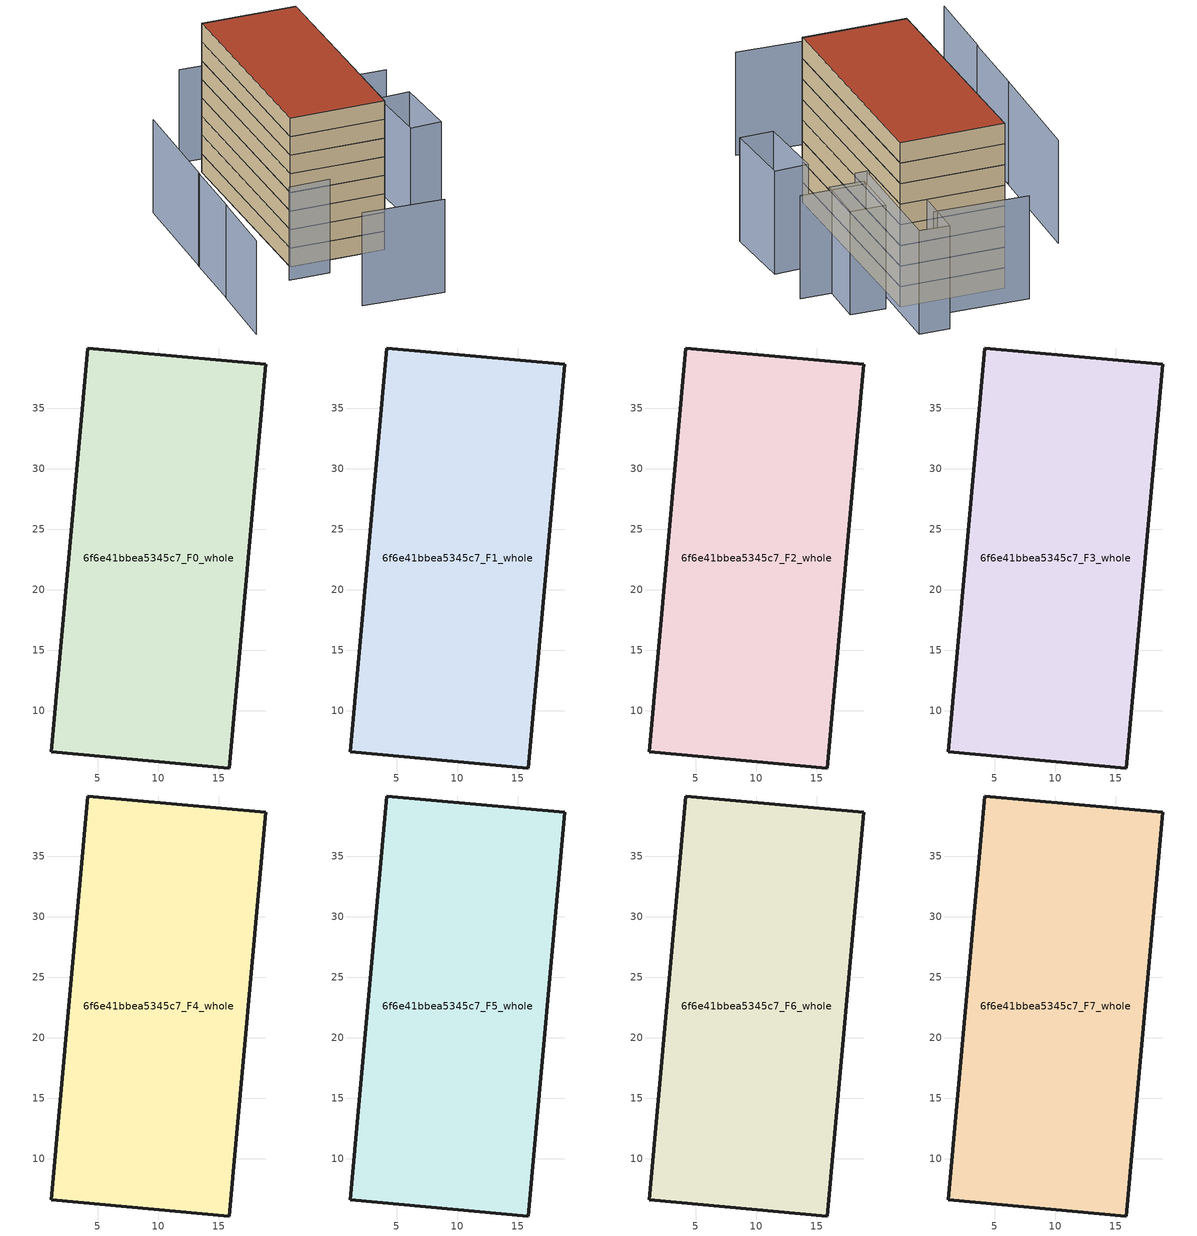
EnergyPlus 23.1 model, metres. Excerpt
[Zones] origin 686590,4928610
6f6e41bbea5345c7_F0_whole
 floor ground (EU_floor_Construction): 15.85,5.26 18.9,38.62 4.19,39.96 1.15,6.61 z0
 wall outside (EU_wall_Construction): 1.15,6.61 4.19,39.96 18.9,38.62 15.85,5.26 1.15,6.61 z0:3
6f6e41bbea5345c7_F1_whole
 floor to 6f6e41bbea5345c7_F0_whole (EU_floor_Construction): 15.85,5.26 18.9,38.62 4.19,39.96 1.15,6.61 z3
 wall outside (EU_wall_Construction): 1.15,6.61 4.19,39.96 18.9,38.62 15.85,5.26 1.15,6.61 z3:6
6f6e41bbea5345c7_F2_whole
 floor to 6f6e41bbea5345c7_F1_whole (EU_floor_Construction): 15.85,5.26 18.9,38.62 4.19,39.96 1.15,6.61 z6
 wall outside (EU_wall_Construction): 1.15,6.61 4.19,39.96 18.9,38.62 15.85,5.26 1.15,6.61 z6:9
6f6e41bbea5345c7_F3_whole
 floor to 6f6e41bbea5345c7_F2_whole (EU_floor_Construction): 15.85,5.26 18.9,38.62 4.19,39.96 1.15,6.61 z9
 wall outside (EU_wall_Construction): 1.15,6.61 4.19,39.96 18.9,38.62 15.85,5.26 1.15,6.61 z9:12
6f6e41bbea5345c7_F4_whole
 floor to 6f6e41bbea5345c7_F3_whole (EU_floor_Construction): 15.85,5.26 18.9,38.62 4.19,39.96 1.15,6.61 z12
 wall outside (EU_wall_Construction): 1.15,6.61 4.19,39.96 18.9,38.62 15.85,5.26 1.15,6.61 z12:15
6f6e41bbea5345c7_F5_whole
 floor to 6f6e41bbea5345c7_F4_whole (EU_floor_Construction): 15.85,5.26 18.9,38.62 4.19,39.96 1.15,6.61 z15
 wall outside (EU_wall_Construction): 1.15,6.61 4.19,39.96 18.9,38.62 15.85,5.26 1.15,6.61 z15:18
6f6e41bbea5345c7_F6_whole
 floor to 6f6e41bbea5345c7_F5_whole (EU_floor_Construction): 15.85,5.26 18.9,38.62 4.19,39.96 1.15,6.61 z18
 wall outside (EU_wall_Construction): 1.15,6.61 4.19,39.96 18.9,38.62 15.85,5.26 1.15,6.61 z18:21
6f6e41bbea5345c7_F7_whole
 floor to 6f6e41bbea5345c7_F6_whole (EU_floor_Construction): 15.85,5.26 18.9,38.62 4.19,39.96 1.15,6.61 z21
 wall outside (EU_wall_Construction): 1.15,6.61 4.19,39.96 18.9,38.62 15.85,5.26 1.15,6.61 z21:24
 roof outside (EU_roof_Construction): 18.9,38.62 15.85,5.26 1.15,6.61 4.19,39.96 z24
shading: 4.51,-9.38 17.06,-11.04 / -1,2.83 5.37,2.36 / -11.82,1.84 -13.37,-10.46 / -10.42,13.03 -11.72,1.83 / -8.1,31.5 -10.43,12.91 / 19.89,27.81 14.79,28.32 / 29.27,30.3 20.09,31.19 / 16.1,42.61 2.78,44.18 / 28.36,11.56 23.53,11.77 / 23.53,11.77 24,22.55 / 24,22.55 28.83,22.34 / 28.83,22.34 28.36,11.56 / 19.86,30.37 20.72,38.01 / 20.72,38.01 25.64,37.46 / 25.64,37.46 24.79,29.82 / 24.79,29.82 19.86,30.37 / 20.36,46.68 18.26,27.86 / 18.26,27.86 13.98,28.33 / 13.98,28.33 16.08,47.16 / 16.08,47.16 20.36,46.68 z0:15
[Building]
EU S2 Campaign: North Axis=0; Terrain=City; Solar Distribution=FullExterior
[Site:Location]
Bologna: Latitude=44.5; Longitude=11.25; Time Zone=1; Elevation=37
[SizingPeriod:WeatherFileDays]
AnnualSizingPeriod: Begin Month=1; Begin Day of Month=1; End Month=12; End Day of Month=31; Day of Week for Start Day=Monday; Use Weather File Daylight Saving Period=No; Use Weather File Rain and Snow Indicators=No
[MATERIAL]
EU_InternalMass_Material: Roughness=MediumRough; Thickness=0.1; Conductivity=1; Density=1800; Specific Heat=900; Thermal Absorptance=0.9; Solar Absorptance=0.7; Visible Absorptance=0.7
[MATERIAL:NOMASS] Roughness=MediumRough; Thermal Absorptance=0.9; Solar Absorptance=0.7; Visible Absorptance=0.7
Name | Thermal Resistance
EU_wall_NoMass | 0.905828
EU_roof_NoMass | 0.37593
EU_floor_NoMass | 0.67114
[CONSTRUCTION]
EU_wall_Construction: EU_wall_NoMass
EU_roof_Construction: EU_roof_NoMass
EU_floor_Construction: EU_floor_NoMass
EU_InternalMass_Construction: EU_InternalMass_Material
[ZONE] Type=1; Multiplier=1; Ceiling Height=autocalculate; Volume=1483.76; Floor Area=autocalculate; Part of Total Floor Area=Yes
6f6e41bbea5345c7_F0_whole; 6f6e41bbea5345c7_F1_whole; 6f6e41bbea5345c7_F2_whole; 6f6e41bbea5345c7_F3_whole; 6f6e41bbea5345c7_F4_whole; 6f6e41bbea5345c7_F5_whole; 6f6e41bbea5345c7_F6_whole; 6f6e41bbea5345c7_F7_whole
[INTERNALMASS] Construction=EU_InternalMass_Construction; Surface Area=494.588
Name | Zone or ZoneList
6f6e41bbea5345c7_F0_whole_EU_InternalMass | 6f6e41bbea5345c7_F0_whole
6f6e41bbea5345c7_F1_whole_EU_InternalMass | 6f6e41bbea5345c7_F1_whole
6f6e41bbea5345c7_F2_whole_EU_InternalMass | 6f6e41bbea5345c7_F2_whole
6f6e41bbea5345c7_F3_whole_EU_InternalMass | 6f6e41bbea5345c7_F3_whole
6f6e41bbea5345c7_F4_whole_EU_InternalMass | 6f6e41bbea5345c7_F4_whole
6f6e41bbea5345c7_F5_whole_EU_InternalMass | 6f6e41bbea5345c7_F5_whole
6f6e41bbea5345c7_F6_whole_EU_InternalMass | 6f6e41bbea5345c7_F6_whole
6f6e41bbea5345c7_F7_whole_EU_InternalMass | 6f6e41bbea5345c7_F7_whole
[OTHEREQUIPMENT] Fuel Type=Electricity; Design Level Calculation Method=Watts/Area; Power per Zone Floor Area=1; Fraction Latent=0; Fraction Radiant=0; Fraction Lost=0; Carbon Dioxide Generation Rate=0; EndUse Subcategory=EU_Step8_InternalGains
Name | Zone or ZoneList or Space or SpaceList | Schedule
EU_Step8_InternalGain_6f6e41bbea5345c7_F0_whole_f000 | 6f6e41bbea5345c7_F0_whole | EU_Step8_GainSchedule_6f6e41bbea5345c7_F0_whole_f000
EU_Step8_InternalGain_6f6e41bbea5345c7_F1_whole_f000 | 6f6e41bbea5345c7_F1_whole | EU_Step8_GainSchedule_6f6e41bbea5345c7_F1_whole_f000
EU_Step8_InternalGain_6f6e41bbea5345c7_F2_whole_f000 | 6f6e41bbea5345c7_F2_whole | EU_Step8_GainSchedule_6f6e41bbea5345c7_F2_whole_f000
EU_Step8_InternalGain_6f6e41bbea5345c7_F3_whole_f000 | 6f6e41bbea5345c7_F3_whole | EU_Step8_GainSchedule_6f6e41bbea5345c7_F3_whole_f000
EU_Step8_InternalGain_6f6e41bbea5345c7_F4_whole_f000 | 6f6e41bbea5345c7_F4_whole | EU_Step8_GainSchedule_6f6e41bbea5345c7_F4_whole_f000
EU_Step8_InternalGain_6f6e41bbea5345c7_F5_whole_f000 | 6f6e41bbea5345c7_F5_whole | EU_Step8_GainSchedule_6f6e41bbea5345c7_F5_whole_f000
EU_Step8_InternalGain_6f6e41bbea5345c7_F6_whole_f000 | 6f6e41bbea5345c7_F6_whole | EU_Step8_GainSchedule_6f6e41bbea5345c7_F6_whole_f000
EU_Step8_InternalGain_6f6e41bbea5345c7_F7_whole_f000 | 6f6e41bbea5345c7_F7_whole | EU_Step8_GainSchedule_6f6e41bbea5345c7_F7_whole_f000
[ZONEVENTILATION:DESIGNFLOWRATE] Schedule=EU_AlwaysOn; Design Flow Rate Calculation Method=AirChanges/Hour; Air Changes per Hour=0.73129; Ventilation Type=Natural; Fan Pressure Rise=0; Fan Total Efficiency=1; Constant Term Coefficient=1; Temperature Term Coefficient=0; Velocity Term Coefficient=0; Velocity Squared Term Coefficient=0; Minimum Indoor Temperature=-100; Maximum Indoor Temperature=100; Delta Temperature=-100; Minimum Outdoor Temperature=-100; Maximum Outdoor Temperature=100; Maximum Wind Speed=40
Name | Zone or ZoneList or Space or SpaceList
EU_ConstantAir_6f6e41bbea5345c7_F0_whole | 6f6e41bbea5345c7_F0_whole
EU_ConstantAir_6f6e41bbea5345c7_F1_whole | 6f6e41bbea5345c7_F1_whole
EU_ConstantAir_6f6e41bbea5345c7_F2_whole | 6f6e41bbea5345c7_F2_whole
EU_ConstantAir_6f6e41bbea5345c7_F3_whole | 6f6e41bbea5345c7_F3_whole
EU_ConstantAir_6f6e41bbea5345c7_F4_whole | 6f6e41bbea5345c7_F4_whole
EU_ConstantAir_6f6e41bbea5345c7_F5_whole | 6f6e41bbea5345c7_F5_whole
EU_ConstantAir_6f6e41bbea5345c7_F6_whole | 6f6e41bbea5345c7_F6_whole
EU_ConstantAir_6f6e41bbea5345c7_F7_whole | 6f6e41bbea5345c7_F7_whole
[HVACTEMPLATE:THERMOSTAT] Constant Heating Setpoint=20; Constant Cooling Setpoint=50
EU_HeatOnly_6f6e41bbea5345c7_F0_whole; EU_HeatOnly_6f6e41bbea5345c7_F1_whole; EU_HeatOnly_6f6e41bbea5345c7_F2_whole; EU_HeatOnly_6f6e41bbea5345c7_F3_whole; EU_HeatOnly_6f6e41bbea5345c7_F4_whole; EU_HeatOnly_6f6e41bbea5345c7_F5_whole; EU_HeatOnly_6f6e41bbea5345c7_F6_whole; EU_HeatOnly_6f6e41bbea5345c7_F7_whole
[HVACTEMPLATE:ZONE:IDEALLOADSAIRSYSTEM] System Availability Schedule=EU_AlwaysOn; Maximum Heating Supply Air Temperature=50; Minimum Cooling Supply Air Temperature=13; Maximum Heating Supply Air Humidity Ratio=0.0156; Minimum Cooling Supply Air Humidity Ratio=0.0077; Heating Limit=NoLimit; Cooling Limit=NoLimit; Heating Availability Schedule=EU_AlwaysOn; Cooling Availability Schedule=EU_CoolingOff; Dehumidification Control Type=ConstantSensibleHeatRatio; Cooling Sensible Heat Ratio=0.7; Dehumidification Setpoint=60; Humidification Control Type=None; Humidification Setpoint=30; Outdoor Air Method=None; Outdoor Air Flow Rate per Person=0.00944; Outdoor Air Flow Rate per Zone Floor Area=0; Outdoor Air Flow Rate per Zone=0; Demand Controlled Ventilation Type=None; Outdoor Air Economizer Type=NoEconomizer; Heat Recovery Type=None; Sensible Heat Recovery Effectiveness=0.7; Latent Heat Recovery Effectiveness=0.65
Name | Template Thermostat
6f6e41bbea5345c7_F0_whole | EU_HeatOnly_6f6e41bbea5345c7_F0_whole
6f6e41bbea5345c7_F1_whole | EU_HeatOnly_6f6e41bbea5345c7_F1_whole
6f6e41bbea5345c7_F2_whole | EU_HeatOnly_6f6e41bbea5345c7_F2_whole
6f6e41bbea5345c7_F3_whole | EU_HeatOnly_6f6e41bbea5345c7_F3_whole
6f6e41bbea5345c7_F4_whole | EU_HeatOnly_6f6e41bbea5345c7_F4_whole
6f6e41bbea5345c7_F5_whole | EU_HeatOnly_6f6e41bbea5345c7_F5_whole
6f6e41bbea5345c7_F6_whole | EU_HeatOnly_6f6e41bbea5345c7_F6_whole
6f6e41bbea5345c7_F7_whole | EU_HeatOnly_6f6e41bbea5345c7_F7_whole
[SIZING:ZONE] Zone Cooling Design Supply Air Temperature Input Method=SupplyAirTemperature; Zone Cooling Design Supply Air Temperature=13; Zone Heating Design Supply Air Temperature Input Method=SupplyAirTemperature; Zone Heating Design Supply Air Temperature=50; Zone Cooling Design Supply Air Humidity Ratio=0.008; Zone Heating Design Supply Air Humidity Ratio=0.008; Cooling Design Air Flow Method=DesignDay; Cooling Design Air Flow Rate=0; Cooling Minimum Air Flow per Zone Floor Area=0.000762; Cooling Minimum Air Flow=0; Cooling Minimum Air Flow Fraction=0.2; Heating Design Air Flow Method=DesignDay; Heating Design Air Flow Rate=0; Heating Maximum Air Flow per Zone Floor Area=0.002032; Heating Maximum Air Flow=0.141576; Heating Maximum Air Flow Fraction=0.3; Account for Dedicated Outdoor Air System=No; Dedicated Outdoor Air System Control Strategy=NeutralSupplyAir; Dedicated Outdoor Air Low Setpoint Temperature for Design=autosize; Dedicated Outdoor Air High Setpoint Temperature for Design=autosize; Zone Load Sizing Method=Sensible Load Only No Latent Load; Zone Latent Cooling Design Supply Air Humidity Ratio Input Method=HumidityRatioDifference; Zone Cooling Design Supply Air Humidity Ratio Difference=0.005; Zone Latent Heating Design Supply Air Humidity Ratio Input Method=HumidityRatioDifference; Zone Humidification Design Supply Air Humidity Ratio Difference=0.005
6f6e41bbea5345c7_F0_whole; 6f6e41bbea5345c7_F1_whole; 6f6e41bbea5345c7_F2_whole; 6f6e41bbea5345c7_F3_whole; 6f6e41bbea5345c7_F4_whole; 6f6e41bbea5345c7_F5_whole; 6f6e41bbea5345c7_F6_whole; 6f6e41bbea5345c7_F7_whole
[SCHEDULE:CONSTANT]
Name | Hourly Value
EU_AlwaysOn | 1
EU_CoolingOff | 0
[SCHEDULE:FILE] Column Number=1; Rows to Skip at Top=0; Number of Hours of Data=8760; Column Separator=Comma; Interpolate to Timestep=No; Minutes per Item=60; Adjust Schedule for Daylight Savings=Yes
Name | File
EU_Step8_GainSchedule_6f6e41bbea5345c7_F0_whole_f000 | ../../schedules/6f6e41bbea5345c7/6f6e41bbea5345c7_F0_whole_f000_gain.csv
EU_Step8_GainSchedule_6f6e41bbea5345c7_F1_whole_f000 | ../../schedules/6f6e41bbea5345c7/6f6e41bbea5345c7_F1_whole_f000_gain.csv
EU_Step8_GainSchedule_6f6e41bbea5345c7_F2_whole_f000 | ../../schedules/6f6e41bbea5345c7/6f6e41bbea5345c7_F2_whole_f000_gain.csv
EU_Step8_GainSchedule_6f6e41bbea5345c7_F3_whole_f000 | ../../schedules/6f6e41bbea5345c7/6f6e41bbea5345c7_F3_whole_f000_gain.csv
EU_Step8_GainSchedule_6f6e41bbea5345c7_F4_whole_f000 | ../../schedules/6f6e41bbea5345c7/6f6e41bbea5345c7_F4_whole_f000_gain.csv
EU_Step8_GainSchedule_6f6e41bbea5345c7_F5_whole_f000 | ../../schedules/6f6e41bbea5345c7/6f6e41bbea5345c7_F5_whole_f000_gain.csv
EU_Step8_GainSchedule_6f6e41bbea5345c7_F6_whole_f000 | ../../schedules/6f6e41bbea5345c7/6f6e41bbea5345c7_F6_whole_f000_gain.csv
EU_Step8_GainSchedule_6f6e41bbea5345c7_F7_whole_f000 | ../../schedules/6f6e41bbea5345c7/6f6e41bbea5345c7_F7_whole_f000_gain.csv
